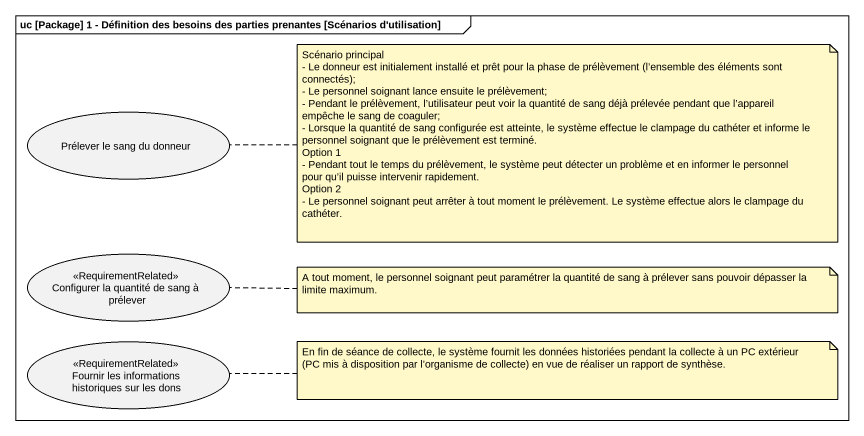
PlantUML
@startuml
mainframe uc [Package] 1 - Définition des besoins des parties prenantes [Scénarios d'utilisation]
usecase "Prélever le sang du donneur" as Prélever_le_sang_du_donneur
usecase "Configurer la quantité de sang à prélever" as Configurer_la_quantité_de <<RequirementRelated>>
usecase "Fournir les informations historiques sur les dons" as Fournir_les_informations <<RequirementRelated>>
note right of Prélever_le_sang_du_donneur
  Scénario principal
  - Le donneur est initialement installé et prêt pour la phase de prélèvement (l’ensemble des éléments sont connectés);
  - Le personnel soignant lance ensuite le prélèvement;
  - Pendant le prélèvement, l’utilisateur peut voir la quantité de sang déjà prélevée pendant que l’appareil empêche le sang de coaguler;
  - Lorsque la quantité de sang configurée est atteinte, le système effectue le clampage du cathéter et informe le personnel soignant que le prélèvement est terminé.
  Option 1
  - Pendant tout le temps du prélèvement, le système peut détecter un problème et en informer le personnel pour qu’il puisse intervenir rapidement.
  Option 2
  - Le personnel soignant peut arrêter à tout moment le prélèvement. Le système effectue alors le clampage du cathéter.
end note
note right of Configurer_la_quantité_de : A tout moment, le personnel soignant peut paramétrer la quantité de sang à prélever sans pouvoir dépasser la limite maximum.
note right of Fournir_les_informations : En fin de séance de collecte, le système fournit les données historiées pendant la collecte à un PC extérieur (PC mis à disposition par l’organisme de collecte) en vue de réaliser un rapport de synthèse.
@enduml
